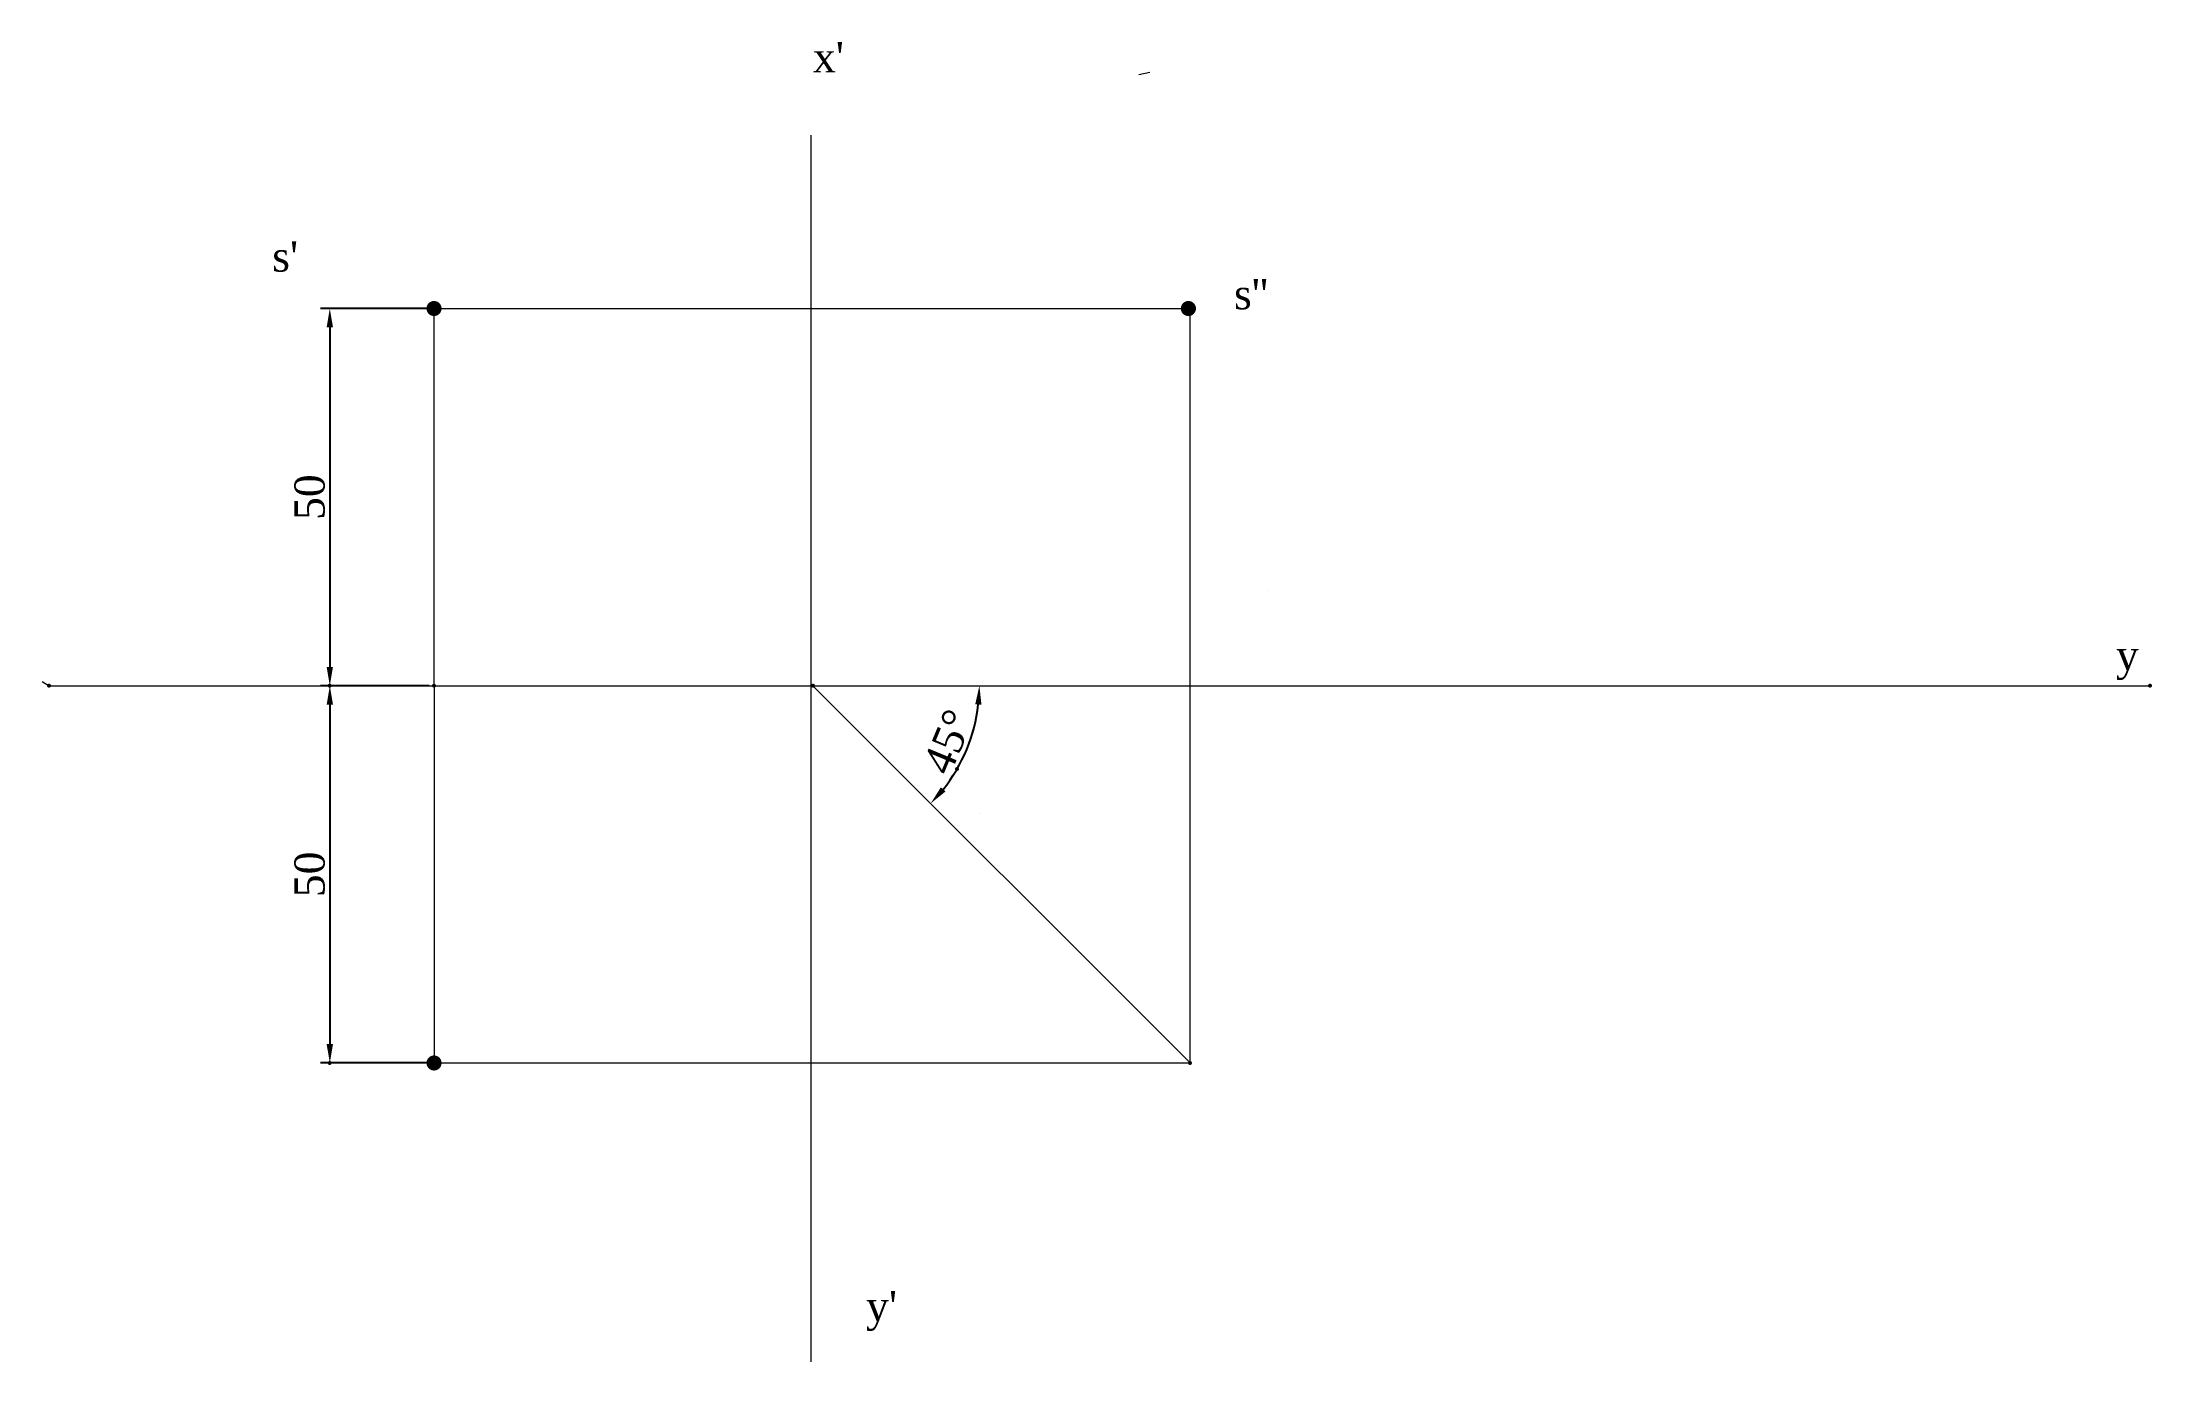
# Paper-space layout 'Layout3' of a CAD drawing. Header units: millimetres. Extents: x 0 to 279, y -2 to 173.
import ezdxf

# ---------------------------------------------------------------- set-up
doc = ezdxf.new("R2010")
doc.units = ezdxf.units.MM
doc.layers.add('visible line', color=7, linetype='Continuous', lineweight=50, plot=False)
doc.layers.add('x y line', color=10, linetype='Continuous', lineweight=15)
doc.layers.add('y line', color=5, linetype='Continuous', lineweight=5)
doc.styles.get("Standard").update_dxf_attribs({"font": 'times.ttf', "height": 4})
doc.dimstyles.new('ISO-25', dxfattribs={"dimtxt": 4, "dimasz": 2.5, "dimexe": 1.25, "dimexo": 0.625, "dimtad": 1, "dimtoh": 1, "dimtxsty": 'Standard', "dimcen": 2.5, "dimadec": 0, "dimazin": 0, "dimtfac": 1, "dimtmove": 0, "dimatfit": 3, "dimfxl": 1, "dimarcsym": 0})

# ---------------------------------------------------------------- blocks, each defined once
blk = doc.blocks.new('*D13')
at = {"layer": 'visible line', "color": 0, "transparency": 16777216}
for p in [(51.59, 138.02), (37.78, 88.02), (51.59, 88.02)]:
    blk.add_point(p, dxfattribs=at)
at = {"layer": 'y line', "color": 0, "lineweight": -2, "transparency": 16777216}
for p, q in [((50.97, 138.02), (36.53, 138.02)), ((37.78, 135.52), (37.78, 90.52)), ((50.97, 88.02), (36.53, 88.02))]:
    blk.add_line(p, q, dxfattribs=at)
at = {"layer": 'y line', "color": 0, "transparency": 16777216}
for points in [[(37.36, 135.52), (38.2, 135.52), (37.78, 138.02)], [(37.36, 90.52), (38.2, 90.52), (37.78, 88.02)]]:
    blk.add_solid(points, dxfattribs=at)
at = {"layer": 'y line', "color": 0, "transparency": 16777216, "insert": (35.12, 113.02), "char_height": 4, "attachment_point": 5, "rotation": 90}
blk.add_mtext('50', dxfattribs=at)
blk = doc.blocks.new('*D14')
at = {"layer": 'visible line', "color": 0, "transparency": 16777216}
for p in [(51.59, 88.02), (37.78, 38.02), (51.59, 38.02)]:
    blk.add_point(p, dxfattribs=at)
at = {"layer": 'y line', "color": 0, "lineweight": -2, "transparency": 16777216}
for p, q in [((50.97, 88.02), (36.53, 88.02)), ((37.78, 85.52), (37.78, 40.52)), ((50.97, 38.02), (36.53, 38.02))]:
    blk.add_line(p, q, dxfattribs=at)
at = {"layer": 'y line', "color": 0, "transparency": 16777216}
for points in [[(37.36, 85.52), (38.2, 85.52), (37.78, 88.02)], [(37.36, 40.52), (38.2, 40.52), (37.78, 38.02)]]:
    blk.add_solid(points, dxfattribs=at)
at = {"layer": 'y line', "color": 0, "transparency": 16777216, "insert": (35.12, 63.02), "char_height": 4, "attachment_point": 5, "rotation": 90}
blk.add_mtext('50', dxfattribs=at)
blk = doc.blocks.new('*D15')
at = {"layer": 'visible line', "color": 0, "transparency": 16777216}
for p in [(0.57, 88.02), (101.82, 88.02), (279.04, 88.02), (120.93, 76.99), (151.82, 38.02)]:
    blk.add_point(p, dxfattribs=at)
at = {"layer": 'y line', "color": 0, "lineweight": -2, "transparency": 16777216}
blk.add_arc((101.82, 88.02), 22.06, 321.496, 353.504, dxfattribs=at)
at = {"layer": 'y line', "color": 0, "transparency": 16777216}
for points in [[(123.33, 85.55), (124.16, 85.5), (123.89, 88.02)], [(119.4, 74.01), (118.78, 74.56), (117.43, 72.42)]]:
    blk.add_solid(points, dxfattribs=at)
at = {"layer": 'y line', "color": 0, "transparency": 16777216, "insert": (119.75, 80.6), "char_height": 4, "attachment_point": 5, "rotation": 67.5}
blk.add_mtext('45°', dxfattribs=at)

psp = doc.layouts.new('Layout3')

# ---------------------------------------------------------------- linework, layer by layer
at = {"layer": 'x y line'}
for p, q in [((145.005, 169.052), (146.474, 169.346)), ((146.474, 169.346), (146.474, 169.346)), ((101.528, 160.989), (101.528, -1.591)), ((-0.353, 88.571), (0.566, 88.02)), ((0.566, 88.02), (0.566, 88.02)), ((0.566, 88.02), (279.041, 88.02)), ((279.041, 88.02), (279.041, 88.02))]:
    psp.add_line(p, q, dxfattribs=at)
at = {"layer": 'y line'}
for p, q in [((51.595, 88.02), (51.595, 138.02)), ((51.595, 138.02), (51.595, 138.02)), ((51.595, 138.02), (51.595, 138.02)), ((51.595, 138.02), (101.595, 138.02)), ((101.595, 138.02), (101.595, 138.02)), ((101.595, 138.02), (151.595, 138.02)), ((151.825, 88.02), (151.825, 138.02)), ((162.042, 100.675), (162.042, 100.675)), ((51.595, 88.02), (51.595, 88.02)), ((51.595, 88.02), (51.595, 88.02)), ((51.595, 88.02), (51.595, 38.02)), ((55.119, 88.02), (55.119, 88.02)), ((101.825, 88.02), (101.825, 88.02)), ((101.825, 88.02), (151.825, 38.02)), ((123.856, 88.02), (123.856, 88.02)), ((146.474, 88.02), (146.474, 88.02)), ((146.474, 88.02), (146.474, 88.02)), ((151.825, 38.02), (151.825, 88.02)), ((151.825, 88.02), (151.825, 88.02)), ((151.825, 88.02), (151.825, 88.02)), ((123.856, 71.035), (123.856, 71.035)), ((51.595, 38.02), (51.595, 38.02)), ((51.595, 38.02), (51.595, 38.02)), ((51.595, 38.02), (101.595, 38.02)), ((101.595, 38.02), (101.825, 38.02)), ((101.825, 38.02), (151.825, 38.02)), ((151.825, 38.02), (151.825, 38.02)), ((151.825, 38.02), (151.825, 38.02)), ((151.825, 38.02), (151.825, 38.02)), ((151.825, 38.02), (151.825, 38.02)), ((151.825, 38.02), (151.825, 38.02))]:
    psp.add_line(p, q, dxfattribs=at)
at = {"layer": 'y line', "const_width": 1}
for points in [[(51.095, 138.02, 1), (52.095, 138.02, 1)], [(151.095, 138.02, 1), (152.095, 138.02, 1)], [(51.095, 38.02, 1), (52.095, 38.02, 1)]]:
    psp.add_lwpolyline(points, format="xyb", close=True, dxfattribs=at)

# ---------------------------------------------------------------- texts
at = {"layer": 'y line', "char_height": 4, "attachment_point": 1}
for s, width, insert in [("x'", 8.22203, (101.825, 173.322)), ("s'", 25.8515, (30.142, 146.908)), ("s''", 9.10678, (157.637, 141.919)), ('y', 10.57561, (274.556, 94.08)), ("y'", 3.81897, (108.872, 7.794))]:
    psp.add_mtext_dynamic_manual_height_columns(s, width=width, gutter_width=20, heights=[0], dxfattribs=dict(at, insert=insert))

# ---------------------------------------------------------------- dimensions: what is measured, and where the dimension line sits
at = {"layer": 'y line'}
for base, p1, p2, picture, middle in [((37.78, 88.02), (51.595, 138.02), (51.595, 88.02), '*D13', (35.121, 113.02)), ((37.78, 38.02), (51.595, 88.02), (51.595, 38.02), '*D14', (35.121, 63.02))]:
    dim = psp.add_linear_dim(base=base, p1=p1, p2=p2, angle=90, dimstyle='ISO-25', dxfattribs=at)
    dim.commit()
    dim.dimension.update_dxf_attribs({"geometry": picture, "text_midpoint": middle})
dim = psp.add_angular_dim_2l(base=(120.931, 76.989), line1=((101.825, 88.02), (151.825, 38.02)), line2=((0.566, 88.02), (279.041, 88.02)), dimstyle='ISO-25', dxfattribs=at)
dim.commit()
dim.dimension.update_dxf_attribs({"geometry": '*D15', "text_midpoint": (119.751, 80.595)})

doc.saveas('drawing.dxf')
